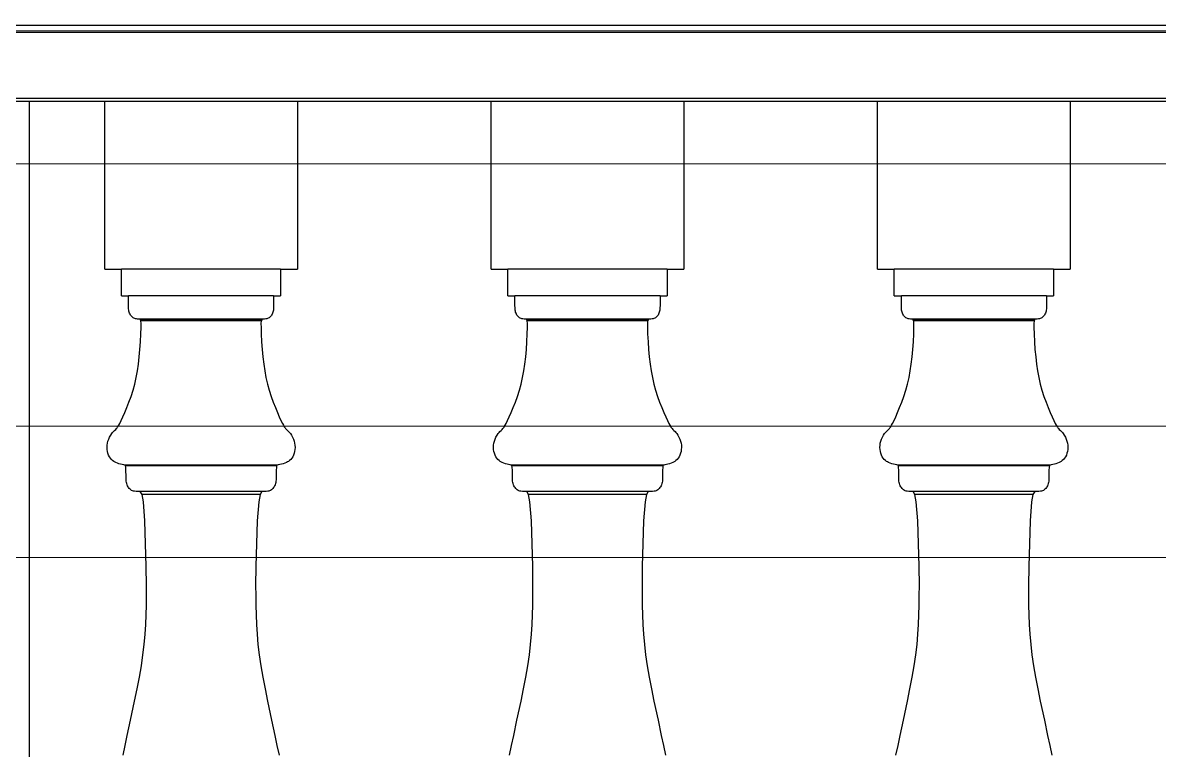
# Model space of a CAD drawing. Header units: inches. Extents: x 37.8 to 126.9, y 5.9 to 51.9.
# Drawn here: x 112.674 to 113.324, y 27.971 to 28.387 of the extents above; entities that cross this region are included whole.
import ezdxf

# ---------------------------------------------------------------- set-up
doc = ezdxf.new("R2010")
doc.units = ezdxf.units.IN
doc.header["$MEASUREMENT"] = 0
doc.layers.add('LAYER1', color=8, linetype='Continuous', lineweight=9)

msp = doc.modelspace()

# ---------------------------------------------------------------- hatches: boundary and pattern name
at = {"layer": 'LAYER1', "true_color": 0xc2b093}
h = msp.add_hatch(dxfattribs=at)
h.set_pattern_fill('ANSI32', color=253, scale=0.6, angle=135)
h.set_pattern_definition([(180, (290.93332, 359.28142), (-1e-17, -0.225), []), (180, (290.85832, 359.35642), (-1e-17, -0.225), [])])
h.paths.add_polyline_path([(106.05653, 37.34228), (106.05653, 37.54228), (106.05653, 37.59228), (106.05653, 37.99228), (106.05653, 38.04228), (106.05653, 38.44228), (106.05653, 38.49228), (106.05653, 38.84228), (107.05653, 38.84228), (107.05653, 38.49228), (107.05653, 38.44228), (107.05653, 38.04228), (107.05653, 37.99228), (107.05653, 37.59228), (107.05653, 37.54228), (107.05653, 37.34228)], flags=16)
h.paths.add_polyline_path([(107.99803, 37.34228), (107.99803, 37.54228), (107.99803, 37.59228), (107.99803, 37.99228), (107.99803, 38.04228), (107.99803, 38.44228), (107.99803, 38.49228), (107.99803, 38.84228), (108.99803, 38.84228), (108.99803, 38.49228), (108.99803, 38.44228), (108.99803, 38.04228), (108.99803, 37.99228), (108.99803, 37.59228), (108.99803, 37.54228), (108.99803, 37.34228)], flags=16)
h.paths.add_polyline_path([(116.59064, 26.14228), (116.59064, 26.94228), (117.19803, 26.94228), (117.19803, 26.14228)])
h.paths.add_polyline_path([(117.39803, 37.34228), (109.19803, 37.34228), (109.19803, 40.69228), (109.19803, 40.99228), (104.09803, 40.99228), (104.09803, 37.34228), (102.15807, 37.34228), (102.15807, 20.54228), (107.51799, 20.54228), (107.51799, 22.74228), (108.71799, 22.74228), (108.71799, 20.54228), (108.91799, 20.54228), (108.91799, 22.74228), (112.11799, 22.74228), (112.11799, 20.54228), (117.39803, 20.54228)])

# ---------------------------------------------------------------- linework, layer by layer
for p, q in [((111.83803, 28.38581), (114.81803, 28.38581)), ((112.57803, 28.38258), (112.67803, 28.38258)), ((112.67803, 28.38218), (112.67803, 28.38258)), ((112.67803, 28.38258), (114.81803, 28.38258)), ((111.83803, 28.34416), (114.81803, 28.34416)), ((112.61034, 28.34228), (112.67803, 28.34228)), ((112.67803, 27.64228), (112.67803, 28.34228)), ((112.67803, 28.34228), (112.72111, 28.34228)), ((112.72111, 28.24626), (112.72111, 28.34228)), ((112.72111, 28.34228), (112.83111, 28.34228)), ((112.83111, 28.34228), (112.83111, 28.24626)), ((112.83111, 28.34228), (112.94188, 28.34228)), ((112.94188, 28.24626), (112.94188, 28.34228)), ((112.94188, 28.34228), (113.05188, 28.34228)), ((113.05188, 28.34228), (113.05188, 28.24626)), ((113.05188, 28.34228), (113.16264, 28.34228)), ((113.16264, 28.24626), (113.16264, 28.34228)), ((113.16264, 28.34228), (113.27264, 28.34228)), ((113.27264, 28.34228), (113.27264, 28.24626)), ((113.27264, 28.34228), (113.38341, 28.34228)), ((112.72111, 28.24626), (112.73064, 28.24626)), ((112.73064, 28.23117), (112.73064, 28.24626)), ((112.82157, 28.24626), (112.73064, 28.24626)), ((112.82157, 28.24626), (112.82157, 28.23117)), ((112.82157, 28.24626), (112.83111, 28.24626)), ((112.94188, 28.24626), (112.95141, 28.24626)), ((112.95141, 28.23117), (112.95141, 28.24626)), ((113.04234, 28.24626), (112.95141, 28.24626)), ((113.04234, 28.24626), (113.04234, 28.23117)), ((113.04234, 28.24626), (113.05188, 28.24626)), ((113.16264, 28.24626), (113.17218, 28.24626)), ((113.17218, 28.23117), (113.17218, 28.24626)), ((113.26311, 28.24626), (113.17218, 28.24626)), ((113.26311, 28.24626), (113.26311, 28.23117)), ((113.26311, 28.24626), (113.27264, 28.24626)), ((112.73064, 28.23117), (112.73466, 28.23117)), ((112.73467, 28.22617), (112.73466, 28.23117)), ((112.81755, 28.23117), (112.73466, 28.23117)), ((112.81755, 28.23117), (112.81754, 28.22617)), ((112.81755, 28.23117), (112.82157, 28.23117)), ((112.95141, 28.23117), (112.95543, 28.23117)), ((112.95544, 28.22617), (112.95543, 28.23117)), ((113.03832, 28.23117), (112.95543, 28.23117)), ((113.03832, 28.23117), (113.03831, 28.22617)), ((113.03832, 28.23117), (113.04234, 28.23117)), ((113.17218, 28.23117), (113.1762, 28.23117)), ((113.17621, 28.22617), (113.1762, 28.23117)), ((113.25909, 28.23117), (113.1762, 28.23117)), ((113.25909, 28.23117), (113.25908, 28.22617)), ((113.25909, 28.23117), (113.26311, 28.23117)), ((112.73471, 28.22367), (112.73467, 28.22617)), ((112.73478, 28.22296), (112.73471, 28.22367)), ((112.7349, 28.22234), (112.73478, 28.22296)), ((112.73506, 28.22174), (112.7349, 28.22234)), ((112.73527, 28.22117), (112.73506, 28.22174)), ((112.73551, 28.22064), (112.73527, 28.22117)), ((112.7358, 28.22014), (112.73551, 28.22064)), ((112.8167, 28.22064), (112.81641, 28.22014)), ((112.81694, 28.22117), (112.8167, 28.22064)), ((112.81715, 28.22174), (112.81694, 28.22117)), ((112.81731, 28.22234), (112.81715, 28.22174)), ((112.81743, 28.22296), (112.81731, 28.22234)), ((112.8175, 28.22367), (112.81743, 28.22296)), ((112.81754, 28.22617), (112.8175, 28.22367)), ((112.95548, 28.22367), (112.95544, 28.22617)), ((112.95555, 28.22296), (112.95548, 28.22367)), ((112.95567, 28.22234), (112.95555, 28.22296)), ((112.95583, 28.22174), (112.95567, 28.22234)), ((112.95604, 28.22117), (112.95583, 28.22174)), ((112.95628, 28.22064), (112.95604, 28.22117)), ((112.95657, 28.22014), (112.95628, 28.22064)), ((113.03747, 28.22064), (113.03718, 28.22014)), ((113.03771, 28.22117), (113.03747, 28.22064)), ((113.03792, 28.22174), (113.03771, 28.22117)), ((113.03808, 28.22234), (113.03792, 28.22174)), ((113.0382, 28.22296), (113.03808, 28.22234)), ((113.03827, 28.22367), (113.0382, 28.22296)), ((113.03831, 28.22617), (113.03827, 28.22367)), ((113.17625, 28.22367), (113.17621, 28.22617)), ((113.17632, 28.22296), (113.17625, 28.22367)), ((113.17644, 28.22234), (113.17632, 28.22296)), ((113.1766, 28.22174), (113.17644, 28.22234)), ((113.17681, 28.22117), (113.1766, 28.22174)), ((113.17705, 28.22064), (113.17681, 28.22117)), ((113.17734, 28.22014), (113.17705, 28.22064)), ((113.25824, 28.22064), (113.25795, 28.22014)), ((113.25848, 28.22117), (113.25824, 28.22064)), ((113.25869, 28.22174), (113.25848, 28.22117)), ((113.25885, 28.22234), (113.25869, 28.22174)), ((113.25897, 28.22296), (113.25885, 28.22234)), ((113.25904, 28.22367), (113.25897, 28.22296)), ((113.25908, 28.22617), (113.25904, 28.22367)), ((112.73612, 28.21969), (112.7358, 28.22014)), ((112.73647, 28.21927), (112.73612, 28.21969)), ((112.73685, 28.2189), (112.73647, 28.21927)), ((112.73726, 28.21859), (112.73685, 28.2189)), ((112.7377, 28.21832), (112.73726, 28.21859)), ((112.73816, 28.21812), (112.7377, 28.21832)), ((112.73863, 28.21797), (112.73816, 28.21812)), ((112.73914, 28.21788), (112.73863, 28.21797)), ((112.73987, 28.21784), (112.73914, 28.21788)), ((112.74058, 28.21783), (112.73987, 28.21784)), ((112.74109, 28.21775), (112.74058, 28.21783)), ((112.81113, 28.21775), (112.74109, 28.21775)), ((112.74147, 28.2174), (112.74109, 28.21775)), ((112.81074, 28.2174), (112.74147, 28.2174)), ((112.74173, 28.21679), (112.74147, 28.2174)), ((112.81048, 28.21679), (112.74173, 28.21679)), ((112.74188, 28.21536), (112.74173, 28.21679)), ((112.74184, 28.21297), (112.74188, 28.21536)), ((112.81048, 28.21679), (112.81033, 28.21536)), ((112.81033, 28.21536), (112.81037, 28.21297)), ((112.81074, 28.2174), (112.81048, 28.21679)), ((112.81113, 28.21775), (112.81074, 28.2174)), ((112.81163, 28.21783), (112.81113, 28.21775)), ((112.81234, 28.21784), (112.81163, 28.21783)), ((112.81307, 28.21788), (112.81234, 28.21784)), ((112.81358, 28.21797), (112.81307, 28.21788)), ((112.81406, 28.21812), (112.81358, 28.21797)), ((112.81451, 28.21832), (112.81406, 28.21812)), ((112.81495, 28.21859), (112.81451, 28.21832)), ((112.81536, 28.2189), (112.81495, 28.21859)), ((112.81574, 28.21927), (112.81536, 28.2189)), ((112.81609, 28.21969), (112.81574, 28.21927)), ((112.81641, 28.22014), (112.81609, 28.21969)), ((112.95689, 28.21969), (112.95657, 28.22014)), ((112.95724, 28.21927), (112.95689, 28.21969)), ((112.95762, 28.2189), (112.95724, 28.21927)), ((112.95803, 28.21859), (112.95762, 28.2189)), ((112.95847, 28.21832), (112.95803, 28.21859)), ((112.95893, 28.21812), (112.95847, 28.21832)), ((112.9594, 28.21797), (112.95893, 28.21812)), ((112.95991, 28.21788), (112.9594, 28.21797)), ((112.96064, 28.21784), (112.95991, 28.21788)), ((112.96135, 28.21783), (112.96064, 28.21784)), ((112.96186, 28.21775), (112.96135, 28.21783)), ((113.03189, 28.21775), (112.96186, 28.21775)), ((112.96224, 28.2174), (112.96186, 28.21775)), ((113.03151, 28.2174), (112.96224, 28.2174)), ((112.9625, 28.21679), (112.96224, 28.2174)), ((113.03125, 28.21679), (112.9625, 28.21679)), ((112.96265, 28.21536), (112.9625, 28.21679)), ((112.96261, 28.21297), (112.96265, 28.21536)), ((113.03125, 28.21679), (113.0311, 28.21536)), ((113.0311, 28.21536), (113.03114, 28.21297)), ((113.03151, 28.2174), (113.03125, 28.21679)), ((113.03189, 28.21775), (113.03151, 28.2174)), ((113.0324, 28.21783), (113.03189, 28.21775)), ((113.03311, 28.21784), (113.0324, 28.21783)), ((113.03384, 28.21788), (113.03311, 28.21784)), ((113.03435, 28.21797), (113.03384, 28.21788)), ((113.03482, 28.21812), (113.03435, 28.21797)), ((113.03528, 28.21832), (113.03482, 28.21812)), ((113.03572, 28.21859), (113.03528, 28.21832)), ((113.03613, 28.2189), (113.03572, 28.21859)), ((113.03651, 28.21927), (113.03613, 28.2189)), ((113.03686, 28.21969), (113.03651, 28.21927)), ((113.03718, 28.22014), (113.03686, 28.21969)), ((113.17766, 28.21969), (113.17734, 28.22014)), ((113.17801, 28.21927), (113.17766, 28.21969)), ((113.17839, 28.2189), (113.17801, 28.21927)), ((113.1788, 28.21859), (113.17839, 28.2189)), ((113.17924, 28.21832), (113.1788, 28.21859)), ((113.1797, 28.21812), (113.17924, 28.21832)), ((113.18017, 28.21797), (113.1797, 28.21812)), ((113.18068, 28.21788), (113.18017, 28.21797)), ((113.18141, 28.21784), (113.18068, 28.21788)), ((113.18212, 28.21783), (113.18141, 28.21784)), ((113.18262, 28.21775), (113.18212, 28.21783)), ((113.25266, 28.21775), (113.18262, 28.21775)), ((113.18301, 28.2174), (113.18262, 28.21775)), ((113.25228, 28.2174), (113.18301, 28.2174)), ((113.18327, 28.21679), (113.18301, 28.2174)), ((113.25202, 28.21679), (113.18327, 28.21679)), ((113.18342, 28.21536), (113.18327, 28.21679)), ((113.18338, 28.21297), (113.18342, 28.21536)), ((113.25202, 28.21679), (113.25187, 28.21536)), ((113.25187, 28.21536), (113.25191, 28.21297)), ((113.25228, 28.2174), (113.25202, 28.21679)), ((113.25266, 28.21775), (113.25228, 28.2174)), ((113.25317, 28.21783), (113.25266, 28.21775)), ((113.25388, 28.21784), (113.25317, 28.21783)), ((113.25461, 28.21788), (113.25388, 28.21784)), ((113.25512, 28.21797), (113.25461, 28.21788)), ((113.25559, 28.21812), (113.25512, 28.21797)), ((113.25605, 28.21832), (113.25559, 28.21812)), ((113.25649, 28.21859), (113.25605, 28.21832)), ((113.2569, 28.2189), (113.25649, 28.21859)), ((113.25728, 28.21927), (113.2569, 28.2189)), ((113.25763, 28.21969), (113.25728, 28.21927)), ((113.25795, 28.22014), (113.25763, 28.21969)), ((112.74151, 28.20487), (112.74174, 28.20944)), ((112.74174, 28.20944), (112.74184, 28.21297)), ((112.81037, 28.21297), (112.81048, 28.20944)), ((112.81048, 28.20944), (112.8107, 28.20487)), ((112.96228, 28.20487), (112.9625, 28.20944)), ((112.9625, 28.20944), (112.96261, 28.21297)), ((113.03114, 28.21297), (113.03125, 28.20944)), ((113.03125, 28.20944), (113.03147, 28.20487)), ((113.18305, 28.20487), (113.18327, 28.20944)), ((113.18327, 28.20944), (113.18338, 28.21297)), ((113.25191, 28.21297), (113.25202, 28.20944)), ((113.25202, 28.20944), (113.25224, 28.20487)), ((112.7412, 28.20046), (112.74151, 28.20487)), ((112.8107, 28.20487), (112.81101, 28.20046)), ((112.96197, 28.20046), (112.96228, 28.20487)), ((113.03147, 28.20487), (113.03178, 28.20046)), ((113.18274, 28.20046), (113.18305, 28.20487)), ((113.25224, 28.20487), (113.25255, 28.20046)), ((112.7403, 28.19211), (112.7408, 28.19621)), ((112.7408, 28.19621), (112.7412, 28.20046)), ((112.81101, 28.20046), (112.81141, 28.19621)), ((112.81141, 28.19621), (112.81191, 28.19211)), ((112.96107, 28.19211), (112.96157, 28.19621)), ((112.96157, 28.19621), (112.96197, 28.20046)), ((113.03178, 28.20046), (113.03218, 28.19621)), ((113.03218, 28.19621), (113.03268, 28.19211)), ((113.18184, 28.19211), (113.18234, 28.19621)), ((113.18234, 28.19621), (113.18274, 28.20046)), ((113.25255, 28.20046), (113.25295, 28.19621)), ((113.25295, 28.19621), (113.25345, 28.19211)), ((112.73903, 28.18438), (112.73972, 28.18817)), ((112.73972, 28.18817), (112.7403, 28.19211)), ((112.81191, 28.19211), (112.81249, 28.18817)), ((112.81249, 28.18817), (112.81318, 28.18438)), ((112.9598, 28.18438), (112.96049, 28.18817)), ((112.96049, 28.18817), (112.96107, 28.19211)), ((113.03268, 28.19211), (113.03326, 28.18817)), ((113.03326, 28.18817), (113.03395, 28.18438)), ((113.18057, 28.18438), (113.18126, 28.18817)), ((113.18126, 28.18817), (113.18184, 28.19211)), ((113.25345, 28.19211), (113.25403, 28.18817)), ((113.25403, 28.18817), (113.25472, 28.18438)), ((112.7382, 28.1807), (112.73903, 28.18438)), ((112.81318, 28.18438), (112.81401, 28.1807)), ((112.95897, 28.1807), (112.9598, 28.18438)), ((113.03395, 28.18438), (113.03478, 28.1807)), ((113.17974, 28.1807), (113.18057, 28.18438)), ((113.25472, 28.18438), (113.25555, 28.1807)), ((112.73608, 28.17366), (112.73721, 28.17711)), ((112.73721, 28.17711), (112.7382, 28.1807)), ((112.81401, 28.1807), (112.815, 28.17711)), ((112.815, 28.17711), (112.81613, 28.17366)), ((112.95685, 28.17366), (112.95798, 28.17711)), ((112.95798, 28.17711), (112.95897, 28.1807)), ((113.03478, 28.1807), (113.03577, 28.17711)), ((113.03577, 28.17711), (113.0369, 28.17366)), ((113.17762, 28.17366), (113.17875, 28.17711)), ((113.17875, 28.17711), (113.17974, 28.1807)), ((113.25555, 28.1807), (113.25654, 28.17711)), ((113.25654, 28.17711), (113.25767, 28.17366)), ((112.73367, 28.1673), (112.73489, 28.17037)), ((112.73489, 28.17037), (112.73608, 28.17366)), ((112.81613, 28.17366), (112.81732, 28.17037)), ((112.81732, 28.17037), (112.81854, 28.1673)), ((112.95444, 28.1673), (112.95566, 28.17037)), ((112.95566, 28.17037), (112.95685, 28.17366)), ((113.0369, 28.17366), (113.03809, 28.17037)), ((113.03809, 28.17037), (113.03931, 28.1673)), ((113.17521, 28.1673), (113.17643, 28.17037)), ((113.17643, 28.17037), (113.17762, 28.17366)), ((113.25767, 28.17366), (113.25886, 28.17037)), ((113.25886, 28.17037), (113.26008, 28.1673)), ((112.73141, 28.16199), (112.7325, 28.16449)), ((112.7325, 28.16449), (112.73367, 28.1673)), ((112.81854, 28.1673), (112.81972, 28.16449)), ((112.81972, 28.16449), (112.8208, 28.16199)), ((112.95218, 28.16199), (112.95327, 28.16449)), ((112.95327, 28.16449), (112.95444, 28.1673)), ((113.03931, 28.1673), (113.04048, 28.16449)), ((113.04048, 28.16449), (113.04157, 28.16199)), ((113.17295, 28.16199), (113.17403, 28.16449)), ((113.17403, 28.16449), (113.17521, 28.1673)), ((113.26008, 28.1673), (113.26125, 28.16449)), ((113.26125, 28.16449), (113.26234, 28.16199)), ((112.7281, 28.15564), (112.72842, 28.15607)), ((112.72842, 28.15607), (112.72875, 28.15656)), ((112.72875, 28.15656), (112.72909, 28.15712)), ((112.72909, 28.15712), (112.72964, 28.15814)), ((112.72964, 28.15814), (112.73046, 28.15985)), ((112.73046, 28.15985), (112.73141, 28.16199)), ((112.8208, 28.16199), (112.82175, 28.15985)), ((112.82175, 28.15985), (112.82257, 28.15814)), ((112.82257, 28.15814), (112.82312, 28.15712)), ((112.82312, 28.15712), (112.82346, 28.15656)), ((112.82346, 28.15656), (112.82379, 28.15607)), ((112.82379, 28.15607), (112.82411, 28.15564)), ((112.94887, 28.15564), (112.94919, 28.15607)), ((112.94919, 28.15607), (112.94952, 28.15656)), ((112.94952, 28.15656), (112.94986, 28.15712)), ((112.94986, 28.15712), (112.95041, 28.15814)), ((112.95041, 28.15814), (112.95123, 28.15985)), ((112.95123, 28.15985), (112.95218, 28.16199)), ((113.04157, 28.16199), (113.04252, 28.15985)), ((113.04252, 28.15985), (113.04334, 28.15814)), ((113.04334, 28.15814), (113.04389, 28.15712)), ((113.04389, 28.15712), (113.04423, 28.15656)), ((113.04423, 28.15656), (113.04456, 28.15607)), ((113.04456, 28.15607), (113.04488, 28.15564)), ((113.16964, 28.15564), (113.16996, 28.15607)), ((113.16996, 28.15607), (113.17029, 28.15656)), ((113.17029, 28.15656), (113.17063, 28.15712)), ((113.17063, 28.15712), (113.17118, 28.15814)), ((113.17118, 28.15814), (113.172, 28.15985)), ((113.172, 28.15985), (113.17295, 28.16199)), ((113.26234, 28.16199), (113.26329, 28.15985)), ((113.26329, 28.15985), (113.26411, 28.15814)), ((113.26411, 28.15814), (113.26466, 28.15712)), ((113.26466, 28.15712), (113.265, 28.15656)), ((113.265, 28.15656), (113.26533, 28.15607)), ((113.26533, 28.15607), (113.26565, 28.15564)), ((112.72292, 28.14808), (112.72331, 28.14925)), ((112.72331, 28.14925), (112.72383, 28.15038)), ((112.72383, 28.15038), (112.72447, 28.15146)), ((112.72447, 28.15146), (112.72509, 28.15237)), ((112.72509, 28.15237), (112.72556, 28.15297)), ((112.72556, 28.15297), (112.72608, 28.15352)), ((112.72608, 28.15352), (112.72672, 28.15415)), ((112.72672, 28.15415), (112.72734, 28.15476)), ((112.72734, 28.15476), (112.72779, 28.15526)), ((112.72779, 28.15526), (112.7281, 28.15564)), ((112.82411, 28.15564), (112.82442, 28.15526)), ((112.82442, 28.15526), (112.82488, 28.15476)), ((112.82488, 28.15476), (112.82549, 28.15415)), ((112.82549, 28.15415), (112.82613, 28.15352)), ((112.82613, 28.15352), (112.82665, 28.15297)), ((112.82665, 28.15297), (112.82712, 28.15237)), ((112.82712, 28.15237), (112.82775, 28.15146)), ((112.82775, 28.15146), (112.82839, 28.15038)), ((112.82839, 28.15038), (112.8289, 28.14925)), ((112.8289, 28.14925), (112.82929, 28.14808)), ((112.94369, 28.14808), (112.94408, 28.14925)), ((112.94408, 28.14925), (112.9446, 28.15038)), ((112.9446, 28.15038), (112.94524, 28.15146)), ((112.94524, 28.15146), (112.94586, 28.15237)), ((112.94586, 28.15237), (112.94633, 28.15297)), ((112.94633, 28.15297), (112.94685, 28.15352)), ((112.94685, 28.15352), (112.94749, 28.15415)), ((112.94749, 28.15415), (112.94811, 28.15476)), ((112.94811, 28.15476), (112.94856, 28.15526)), ((112.94856, 28.15526), (112.94887, 28.15564)), ((113.04488, 28.15564), (113.04519, 28.15526)), ((113.04519, 28.15526), (113.04564, 28.15476)), ((113.04564, 28.15476), (113.04626, 28.15415)), ((113.04626, 28.15415), (113.0469, 28.15352)), ((113.0469, 28.15352), (113.04742, 28.15297)), ((113.04742, 28.15297), (113.04789, 28.15237)), ((113.04789, 28.15237), (113.04852, 28.15146)), ((113.04852, 28.15146), (113.04915, 28.15038)), ((113.04915, 28.15038), (113.04967, 28.14925)), ((113.04967, 28.14925), (113.05006, 28.14808)), ((113.16446, 28.14808), (113.16485, 28.14925)), ((113.16485, 28.14925), (113.16536, 28.15038)), ((113.16536, 28.15038), (113.166, 28.15146)), ((113.166, 28.15146), (113.16663, 28.15237)), ((113.16663, 28.15237), (113.1671, 28.15297)), ((113.1671, 28.15297), (113.16762, 28.15352)), ((113.16762, 28.15352), (113.16826, 28.15415)), ((113.16826, 28.15415), (113.16888, 28.15476)), ((113.16888, 28.15476), (113.16933, 28.15526)), ((113.16933, 28.15526), (113.16964, 28.15564)), ((113.26565, 28.15564), (113.26596, 28.15526)), ((113.26596, 28.15526), (113.26641, 28.15476)), ((113.26641, 28.15476), (113.26703, 28.15415)), ((113.26703, 28.15415), (113.26767, 28.15352)), ((113.26767, 28.15352), (113.26819, 28.15297)), ((113.26819, 28.15297), (113.26866, 28.15237)), ((113.26866, 28.15237), (113.26928, 28.15146)), ((113.26928, 28.15146), (113.26992, 28.15038)), ((113.26992, 28.15038), (113.27044, 28.14925)), ((113.27044, 28.14925), (113.27083, 28.14808)), ((112.72243, 28.1445), (112.72248, 28.14569)), ((112.72249, 28.14333), (112.72243, 28.1445)), ((112.72248, 28.14569), (112.72264, 28.14689)), ((112.72265, 28.14219), (112.72249, 28.14333)), ((112.72264, 28.14689), (112.72292, 28.14808)), ((112.82929, 28.14808), (112.82957, 28.14689)), ((112.82972, 28.14333), (112.82956, 28.14219)), ((112.82957, 28.14689), (112.82973, 28.14569)), ((112.82978, 28.1445), (112.82972, 28.14333)), ((112.82973, 28.14569), (112.82978, 28.1445)), ((112.9432, 28.1445), (112.94325, 28.14569)), ((112.94326, 28.14333), (112.9432, 28.1445)), ((112.94325, 28.14569), (112.94341, 28.14689)), ((112.94342, 28.14219), (112.94326, 28.14333)), ((112.94341, 28.14689), (112.94369, 28.14808)), ((113.05006, 28.14808), (113.05034, 28.14689)), ((113.05049, 28.14333), (113.05033, 28.14219)), ((113.05034, 28.14689), (113.0505, 28.14569)), ((113.05055, 28.1445), (113.05049, 28.14333)), ((113.0505, 28.14569), (113.05055, 28.1445)), ((113.16397, 28.1445), (113.16402, 28.14569)), ((113.16403, 28.14333), (113.16397, 28.1445)), ((113.16402, 28.14569), (113.16418, 28.14689)), ((113.16419, 28.14219), (113.16403, 28.14333)), ((113.16418, 28.14689), (113.16446, 28.14808)), ((113.27083, 28.14808), (113.27111, 28.14689)), ((113.27126, 28.14333), (113.2711, 28.14219)), ((113.27111, 28.14689), (113.27127, 28.14569)), ((113.27132, 28.1445), (113.27126, 28.14333)), ((113.27127, 28.14569), (113.27132, 28.1445)), ((112.72292, 28.14111), (112.72265, 28.14219)), ((112.72328, 28.14008), (112.72292, 28.14111)), ((112.72373, 28.13914), (112.72328, 28.14008)), ((112.72427, 28.13829), (112.72373, 28.13914)), ((112.7249, 28.13754), (112.72427, 28.13829)), ((112.72559, 28.13692), (112.7249, 28.13754)), ((112.72617, 28.13647), (112.72559, 28.13692)), ((112.72666, 28.13617), (112.72617, 28.13647)), ((112.82604, 28.13647), (112.82556, 28.13617)), ((112.82663, 28.13692), (112.82604, 28.13647)), ((112.82731, 28.13754), (112.82663, 28.13692)), ((112.82794, 28.13829), (112.82731, 28.13754)), ((112.82848, 28.13914), (112.82794, 28.13829)), ((112.82894, 28.14008), (112.82848, 28.13914)), ((112.8293, 28.14111), (112.82894, 28.14008)), ((112.82956, 28.14219), (112.8293, 28.14111)), ((112.94369, 28.14111), (112.94342, 28.14219)), ((112.94405, 28.14008), (112.94369, 28.14111)), ((112.9445, 28.13914), (112.94405, 28.14008)), ((112.94504, 28.13829), (112.9445, 28.13914)), ((112.94567, 28.13754), (112.94504, 28.13829)), ((112.94635, 28.13692), (112.94567, 28.13754)), ((112.94694, 28.13647), (112.94635, 28.13692)), ((112.94743, 28.13617), (112.94694, 28.13647)), ((113.04681, 28.13647), (113.04632, 28.13617)), ((113.0474, 28.13692), (113.04681, 28.13647)), ((113.04808, 28.13754), (113.0474, 28.13692)), ((113.04871, 28.13829), (113.04808, 28.13754)), ((113.04925, 28.13914), (113.04871, 28.13829)), ((113.0497, 28.14008), (113.04925, 28.13914)), ((113.05006, 28.14111), (113.0497, 28.14008)), ((113.05033, 28.14219), (113.05006, 28.14111)), ((113.16445, 28.14111), (113.16419, 28.14219)), ((113.16481, 28.14008), (113.16445, 28.14111)), ((113.16527, 28.13914), (113.16481, 28.14008)), ((113.16581, 28.13829), (113.16527, 28.13914)), ((113.16644, 28.13754), (113.16581, 28.13829)), ((113.16712, 28.13692), (113.16644, 28.13754)), ((113.16771, 28.13647), (113.16712, 28.13692)), ((113.1682, 28.13617), (113.16771, 28.13647)), ((113.26758, 28.13647), (113.26709, 28.13617)), ((113.26817, 28.13692), (113.26758, 28.13647)), ((113.26885, 28.13754), (113.26817, 28.13692)), ((113.26948, 28.13829), (113.26885, 28.13754)), ((113.27002, 28.13914), (113.26948, 28.13829)), ((113.27047, 28.14008), (113.27002, 28.13914)), ((113.27083, 28.14111), (113.27047, 28.14008)), ((113.2711, 28.14219), (113.27083, 28.14111)), ((112.72735, 28.13582), (112.72666, 28.13617)), ((112.72828, 28.13544), (112.72735, 28.13582)), ((112.7292, 28.13512), (112.72828, 28.13544)), ((112.73013, 28.13487), (112.7292, 28.13512)), ((112.73105, 28.13466), (112.73013, 28.13487)), ((112.73198, 28.13449), (112.73105, 28.13466)), ((112.73256, 28.13439), (112.73198, 28.13449)), ((112.73278, 28.13432), (112.73256, 28.13439)), ((112.81943, 28.13432), (112.73278, 28.13432)), ((112.73297, 28.13392), (112.73278, 28.13432)), ((112.81924, 28.13392), (112.73297, 28.13392)), ((112.7331, 28.13312), (112.73297, 28.13392)), ((112.7332, 28.1312), (112.7331, 28.13312)), ((112.73321, 28.12803), (112.7332, 28.1312)), ((112.81901, 28.1312), (112.819, 28.12803)), ((112.81911, 28.13312), (112.81901, 28.1312)), ((112.81924, 28.13392), (112.81911, 28.13312)), ((112.81943, 28.13432), (112.81924, 28.13392)), ((112.81965, 28.13439), (112.81943, 28.13432)), ((112.82023, 28.13449), (112.81965, 28.13439)), ((112.82116, 28.13466), (112.82023, 28.13449)), ((112.82208, 28.13487), (112.82116, 28.13466)), ((112.82301, 28.13512), (112.82208, 28.13487)), ((112.82393, 28.13544), (112.82301, 28.13512)), ((112.82486, 28.13582), (112.82393, 28.13544)), ((112.82556, 28.13617), (112.82486, 28.13582)), ((112.94812, 28.13582), (112.94743, 28.13617)), ((112.94905, 28.13544), (112.94812, 28.13582)), ((112.94997, 28.13512), (112.94905, 28.13544)), ((112.9509, 28.13487), (112.94997, 28.13512)), ((112.95182, 28.13466), (112.9509, 28.13487)), ((112.95275, 28.13449), (112.95182, 28.13466)), ((112.95333, 28.13439), (112.95275, 28.13449)), ((112.95355, 28.13432), (112.95333, 28.13439)), ((113.0402, 28.13432), (112.95355, 28.13432)), ((112.95374, 28.13392), (112.95355, 28.13432)), ((113.04001, 28.13392), (112.95374, 28.13392)), ((112.95387, 28.13312), (112.95374, 28.13392)), ((112.95397, 28.1312), (112.95387, 28.13312)), ((112.95398, 28.12803), (112.95397, 28.1312)), ((113.03978, 28.1312), (113.03977, 28.12803)), ((113.03988, 28.13312), (113.03978, 28.1312)), ((113.04001, 28.13392), (113.03988, 28.13312)), ((113.0402, 28.13432), (113.04001, 28.13392)), ((113.04042, 28.13439), (113.0402, 28.13432)), ((113.041, 28.13449), (113.04042, 28.13439)), ((113.04193, 28.13466), (113.041, 28.13449)), ((113.04285, 28.13487), (113.04193, 28.13466)), ((113.04378, 28.13512), (113.04285, 28.13487)), ((113.0447, 28.13544), (113.04378, 28.13512)), ((113.04563, 28.13582), (113.0447, 28.13544)), ((113.04632, 28.13617), (113.04563, 28.13582)), ((113.16889, 28.13582), (113.1682, 28.13617)), ((113.16982, 28.13544), (113.16889, 28.13582)), ((113.17074, 28.13512), (113.16982, 28.13544)), ((113.17167, 28.13487), (113.17074, 28.13512)), ((113.17259, 28.13466), (113.17167, 28.13487)), ((113.17352, 28.13449), (113.17259, 28.13466)), ((113.1741, 28.13439), (113.17352, 28.13449)), ((113.17432, 28.13432), (113.1741, 28.13439)), ((113.26097, 28.13432), (113.17432, 28.13432)), ((113.17451, 28.13392), (113.17432, 28.13432)), ((113.26078, 28.13392), (113.17451, 28.13392)), ((113.17464, 28.13312), (113.17451, 28.13392)), ((113.17474, 28.1312), (113.17464, 28.13312)), ((113.17475, 28.12803), (113.17474, 28.1312)), ((113.26055, 28.1312), (113.26054, 28.12803)), ((113.26065, 28.13312), (113.26055, 28.1312)), ((113.26078, 28.13392), (113.26065, 28.13312)), ((113.26097, 28.13432), (113.26078, 28.13392)), ((113.26119, 28.13439), (113.26097, 28.13432)), ((113.26177, 28.13449), (113.26119, 28.13439)), ((113.2627, 28.13466), (113.26177, 28.13449)), ((113.26362, 28.13487), (113.2627, 28.13466)), ((113.26455, 28.13512), (113.26362, 28.13487)), ((113.26547, 28.13544), (113.26455, 28.13512)), ((113.2664, 28.13582), (113.26547, 28.13544)), ((113.26709, 28.13617), (113.2664, 28.13582)), ((112.73325, 28.12604), (112.73321, 28.12803)), ((112.73331, 28.12516), (112.73325, 28.12604)), ((112.73343, 28.12447), (112.73331, 28.12516)), ((112.7336, 28.12381), (112.73343, 28.12447)), ((112.73381, 28.12318), (112.7336, 28.12381)), ((112.81862, 28.12381), (112.8184, 28.12318)), ((112.81878, 28.12447), (112.81862, 28.12381)), ((112.8189, 28.12516), (112.81878, 28.12447)), ((112.81896, 28.12604), (112.8189, 28.12516)), ((112.819, 28.12803), (112.81896, 28.12604)), ((112.95402, 28.12604), (112.95398, 28.12803)), ((112.95408, 28.12516), (112.95402, 28.12604)), ((112.9542, 28.12447), (112.95408, 28.12516)), ((112.95437, 28.12381), (112.9542, 28.12447)), ((112.95458, 28.12318), (112.95437, 28.12381)), ((113.03938, 28.12381), (113.03917, 28.12318)), ((113.03955, 28.12447), (113.03938, 28.12381)), ((113.03967, 28.12516), (113.03955, 28.12447)), ((113.03973, 28.12604), (113.03967, 28.12516)), ((113.03977, 28.12803), (113.03973, 28.12604)), ((113.17479, 28.12604), (113.17475, 28.12803)), ((113.17485, 28.12516), (113.17479, 28.12604)), ((113.17497, 28.12447), (113.17485, 28.12516)), ((113.17513, 28.12381), (113.17497, 28.12447)), ((113.17535, 28.12318), (113.17513, 28.12381)), ((113.26015, 28.12381), (113.25994, 28.12318)), ((113.26032, 28.12447), (113.26015, 28.12381)), ((113.26044, 28.12516), (113.26032, 28.12447)), ((113.2605, 28.12604), (113.26044, 28.12516)), ((113.26054, 28.12803), (113.2605, 28.12604)), ((112.73407, 28.12258), (112.73381, 28.12318)), ((112.73437, 28.12202), (112.73407, 28.12258)), ((112.73472, 28.1215), (112.73437, 28.12202)), ((112.73509, 28.12103), (112.73472, 28.1215)), ((112.73551, 28.12062), (112.73509, 28.12103)), ((112.73595, 28.12025), (112.73551, 28.12062)), ((112.73642, 28.11995), (112.73595, 28.12025)), ((112.73692, 28.1197), (112.73642, 28.11995)), ((112.73744, 28.11952), (112.73692, 28.1197)), ((112.73798, 28.11941), (112.73744, 28.11952)), ((112.739, 28.11935), (112.73798, 28.11941)), ((112.74028, 28.11933), (112.739, 28.11935)), ((112.74136, 28.11926), (112.74028, 28.11933)), ((112.81085, 28.11926), (112.74136, 28.11926)), ((112.74237, 28.1175), (112.74136, 28.11926)), ((112.80984, 28.1175), (112.74237, 28.1175)), ((112.74319, 28.11334), (112.74237, 28.1175)), ((112.80984, 28.1175), (112.80902, 28.11334)), ((112.81085, 28.11926), (112.80984, 28.1175)), ((112.81194, 28.11933), (112.81085, 28.11926)), ((112.81322, 28.11935), (112.81194, 28.11933)), ((112.81423, 28.11941), (112.81322, 28.11935)), ((112.81478, 28.11952), (112.81423, 28.11941)), ((112.81529, 28.1197), (112.81478, 28.11952)), ((112.81579, 28.11995), (112.81529, 28.1197)), ((112.81626, 28.12025), (112.81579, 28.11995)), ((112.81671, 28.12062), (112.81626, 28.12025)), ((112.81712, 28.12103), (112.81671, 28.12062)), ((112.8175, 28.1215), (112.81712, 28.12103)), ((112.81784, 28.12202), (112.8175, 28.1215)), ((112.81814, 28.12258), (112.81784, 28.12202)), ((112.8184, 28.12318), (112.81814, 28.12258)), ((112.95484, 28.12258), (112.95458, 28.12318)), ((112.95514, 28.12202), (112.95484, 28.12258)), ((112.95548, 28.1215), (112.95514, 28.12202)), ((112.95586, 28.12103), (112.95548, 28.1215)), ((112.95628, 28.12062), (112.95586, 28.12103)), ((112.95672, 28.12025), (112.95628, 28.12062)), ((112.95719, 28.11995), (112.95672, 28.12025)), ((112.95769, 28.1197), (112.95719, 28.11995)), ((112.95821, 28.11952), (112.95769, 28.1197)), ((112.95875, 28.11941), (112.95821, 28.11952)), ((112.95977, 28.11935), (112.95875, 28.11941)), ((112.96104, 28.11933), (112.95977, 28.11935)), ((112.96213, 28.11926), (112.96104, 28.11933)), ((113.03162, 28.11926), (112.96213, 28.11926)), ((112.96314, 28.1175), (112.96213, 28.11926)), ((113.03061, 28.1175), (112.96314, 28.1175)), ((112.96396, 28.11334), (112.96314, 28.1175)), ((113.03061, 28.1175), (113.02979, 28.11334)), ((113.03162, 28.11926), (113.03061, 28.1175)), ((113.03271, 28.11933), (113.03162, 28.11926)), ((113.03398, 28.11935), (113.03271, 28.11933)), ((113.035, 28.11941), (113.03398, 28.11935)), ((113.03554, 28.11952), (113.035, 28.11941)), ((113.03606, 28.1197), (113.03554, 28.11952)), ((113.03656, 28.11995), (113.03606, 28.1197)), ((113.03703, 28.12025), (113.03656, 28.11995)), ((113.03747, 28.12062), (113.03703, 28.12025)), ((113.03789, 28.12103), (113.03747, 28.12062)), ((113.03827, 28.1215), (113.03789, 28.12103)), ((113.03861, 28.12202), (113.03827, 28.1215)), ((113.03891, 28.12258), (113.03861, 28.12202)), ((113.03917, 28.12318), (113.03891, 28.12258)), ((113.17561, 28.12258), (113.17535, 28.12318)), ((113.17591, 28.12202), (113.17561, 28.12258)), ((113.17625, 28.1215), (113.17591, 28.12202)), ((113.17663, 28.12103), (113.17625, 28.1215)), ((113.17705, 28.12062), (113.17663, 28.12103)), ((113.17749, 28.12025), (113.17705, 28.12062)), ((113.17796, 28.11995), (113.17749, 28.12025)), ((113.17846, 28.1197), (113.17796, 28.11995)), ((113.17897, 28.11952), (113.17846, 28.1197)), ((113.17952, 28.11941), (113.17897, 28.11952)), ((113.18053, 28.11935), (113.17952, 28.11941)), ((113.18181, 28.11933), (113.18053, 28.11935)), ((113.1829, 28.11926), (113.18181, 28.11933)), ((113.25239, 28.11926), (113.1829, 28.11926)), ((113.18391, 28.1175), (113.1829, 28.11926)), ((113.25138, 28.1175), (113.18391, 28.1175)), ((113.18473, 28.11334), (113.18391, 28.1175)), ((113.25138, 28.1175), (113.25056, 28.11334)), ((113.25239, 28.11926), (113.25138, 28.1175)), ((113.25348, 28.11933), (113.25239, 28.11926)), ((113.25475, 28.11935), (113.25348, 28.11933)), ((113.25577, 28.11941), (113.25475, 28.11935)), ((113.25631, 28.11952), (113.25577, 28.11941)), ((113.25683, 28.1197), (113.25631, 28.11952)), ((113.25733, 28.11995), (113.25683, 28.1197)), ((113.2578, 28.12025), (113.25733, 28.11995)), ((113.25824, 28.12062), (113.2578, 28.12025)), ((113.25866, 28.12103), (113.25824, 28.12062)), ((113.25903, 28.1215), (113.25866, 28.12103)), ((113.25938, 28.12202), (113.25903, 28.1215)), ((113.25968, 28.12258), (113.25938, 28.12202)), ((113.25994, 28.12318), (113.25968, 28.12258)), ((112.74405, 28.10258), (112.74319, 28.11334)), ((112.80902, 28.11334), (112.80816, 28.10258)), ((112.96482, 28.10258), (112.96396, 28.11334)), ((113.02979, 28.11334), (113.02893, 28.10258)), ((113.18559, 28.10258), (113.18473, 28.11334)), ((113.25056, 28.11334), (113.2497, 28.10258)), ((112.74481, 28.07637), (112.74405, 28.10258)), ((112.80816, 28.10258), (112.8074, 28.07637)), ((112.96558, 28.07637), (112.96482, 28.10258)), ((113.02893, 28.10258), (113.02817, 28.07637)), ((113.18635, 28.07637), (113.18559, 28.10258)), ((113.2497, 28.10258), (113.24894, 28.07637)), ((112.74494, 28.06557), (112.74481, 28.07637)), ((112.8074, 28.07637), (112.80727, 28.06557)), ((112.96571, 28.06557), (112.96558, 28.07637)), ((113.02817, 28.07637), (113.02804, 28.06557)), ((113.18648, 28.06557), (113.18635, 28.07637)), ((113.24894, 28.07637), (113.24881, 28.06557)), ((112.74491, 28.05992), (112.74494, 28.06557)), ((112.80727, 28.06557), (112.80731, 28.05992)), ((112.96568, 28.05992), (112.96571, 28.06557)), ((113.02804, 28.06557), (113.02807, 28.05992)), ((113.18644, 28.05992), (113.18648, 28.06557)), ((113.24881, 28.06557), (113.24884, 28.05992)), ((112.74484, 28.05437), (112.74491, 28.05992)), ((112.80731, 28.05992), (112.80738, 28.05437)), ((112.96561, 28.05437), (112.96568, 28.05992)), ((113.02807, 28.05992), (113.02815, 28.05437)), ((113.18637, 28.05437), (113.18644, 28.05992)), ((113.24884, 28.05992), (113.24891, 28.05437)), ((112.7447, 28.04885), (112.74484, 28.05437)), ((112.80738, 28.05437), (112.80751, 28.04885)), ((112.96547, 28.04885), (112.96561, 28.05437)), ((113.02815, 28.05437), (113.02828, 28.04885)), ((113.18624, 28.04885), (113.18637, 28.05437)), ((113.24891, 28.05437), (113.24905, 28.04885)), ((112.74447, 28.04331), (112.7447, 28.04885)), ((112.80751, 28.04885), (112.80774, 28.04331)), ((112.96524, 28.04331), (112.96547, 28.04885)), ((113.02828, 28.04885), (113.02851, 28.04331)), ((113.18601, 28.04331), (113.18624, 28.04885)), ((113.24905, 28.04885), (113.24928, 28.04331)), ((112.74412, 28.03768), (112.74447, 28.04331)), ((112.80774, 28.04331), (112.80809, 28.03768)), ((112.96489, 28.03768), (112.96524, 28.04331)), ((113.02851, 28.04331), (113.02886, 28.03768)), ((113.18566, 28.03768), (113.18601, 28.04331)), ((113.24928, 28.04331), (113.24963, 28.03768)), ((112.74362, 28.03191), (112.74412, 28.03768)), ((112.80809, 28.03768), (112.80859, 28.03191)), ((112.96439, 28.03191), (112.96489, 28.03768)), ((113.02886, 28.03768), (113.02936, 28.03191)), ((113.18516, 28.03191), (113.18566, 28.03768)), ((113.24963, 28.03768), (113.25013, 28.03191)), ((112.742, 28.01965), (112.74292, 28.02592)), ((112.74292, 28.02592), (112.74362, 28.03191)), ((112.80859, 28.03191), (112.80929, 28.02592)), ((112.80929, 28.02592), (112.81021, 28.01965)), ((112.96277, 28.01965), (112.96369, 28.02592)), ((112.96369, 28.02592), (112.96439, 28.03191)), ((113.02936, 28.03191), (113.03006, 28.02592)), ((113.03006, 28.02592), (113.03098, 28.01965)), ((113.18354, 28.01965), (113.18446, 28.02592)), ((113.18446, 28.02592), (113.18516, 28.03191)), ((113.25013, 28.03191), (113.25083, 28.02592)), ((113.25083, 28.02592), (113.25175, 28.01965)), ((112.74087, 28.01314), (112.742, 28.01965)), ((112.81021, 28.01965), (112.81134, 28.01314)), ((112.96164, 28.01314), (112.96277, 28.01965)), ((113.03098, 28.01965), (113.03211, 28.01314)), ((113.18241, 28.01314), (113.18354, 28.01965)), ((113.25175, 28.01965), (113.25288, 28.01314)), ((112.73958, 28.00648), (112.74087, 28.01314)), ((112.81134, 28.01314), (112.81263, 28.00648)), ((112.96035, 28.00648), (112.96164, 28.01314)), ((113.03211, 28.01314), (113.0334, 28.00648)), ((113.18112, 28.00648), (113.18241, 28.01314)), ((113.25288, 28.01314), (113.25417, 28.00648)), ((112.73815, 27.99956), (112.73958, 28.00648)), ((112.81263, 28.00648), (112.81407, 27.99956)), ((112.95892, 27.99956), (112.96035, 28.00648)), ((113.0334, 28.00648), (113.03483, 27.99956)), ((113.17969, 27.99956), (113.18112, 28.00648)), ((113.25417, 28.00648), (113.2556, 27.99956)), ((112.73581, 27.98865), (112.73815, 27.99956)), ((112.81407, 27.99956), (112.8164, 27.98865)), ((112.95658, 27.98865), (112.95892, 27.99956)), ((113.03483, 27.99956), (113.03717, 27.98865)), ((113.17735, 27.98865), (113.17969, 27.99956)), ((113.2556, 27.99956), (113.25794, 27.98865)), ((112.73396, 27.97987), (112.73581, 27.98865)), ((112.8164, 27.98865), (112.81825, 27.97987)), ((112.95473, 27.97987), (112.95658, 27.98865)), ((113.03717, 27.98865), (113.03902, 27.97987)), ((113.1755, 27.97987), (113.17735, 27.98865)), ((113.25794, 27.98865), (113.25979, 27.97987)), ((112.73158, 27.96869), (112.73276, 27.97412)), ((112.73276, 27.97412), (112.73396, 27.97987)), ((112.81825, 27.97987), (112.81945, 27.97412)), ((112.81945, 27.97412), (112.82063, 27.96869)), ((112.95235, 27.96869), (112.95353, 27.97412)), ((112.95353, 27.97412), (112.95473, 27.97987)), ((113.03902, 27.97987), (113.04022, 27.97412)), ((113.04022, 27.97412), (113.0414, 27.96869)), ((113.17312, 27.96869), (113.1743, 27.97412)), ((113.1743, 27.97412), (113.1755, 27.97987)), ((113.25979, 27.97987), (113.26099, 27.97412)), ((113.26099, 27.97412), (113.26217, 27.96869))]:
    msp.add_line(p, q)

doc.saveas('drawing.dxf')
